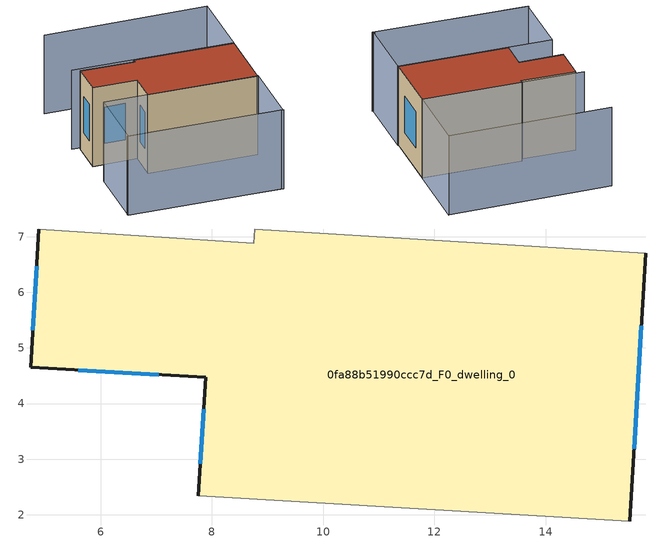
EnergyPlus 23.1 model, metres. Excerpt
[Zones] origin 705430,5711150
0fa88b51990ccc7d_F0_dwelling_0
 floor ground (EU_floor_Construction): 15.52,1.89 15.8,6.7 8.77,7.14 8.76,6.88 4.89,7.14 4.75,4.65 7.89,4.47 7.76,2.34 z0
 wall outside (EU_wall_Construction): 15.8,6.7 15.52,1.89 / 7.76,2.34 7.89,4.47 4.75,4.65 4.89,7.14 z0:6
 wall adiabatic (EU_wall_Construction): 15.52,1.89 7.76,2.34 / 4.89,7.14 8.76,6.88 8.77,7.14 15.8,6.7 z0:6
 window (EU_Window_Construction): 15.72,5.4 15.59,3.19 / 7.79,2.92 7.86,3.9 / 7.05,4.52 5.59,4.6 / 4.78,5.32 4.85,6.47 z1.62:4.38
 roof outside (EU_roof_Construction): 15.8,6.7 15.52,1.89 7.76,2.34 7.89,4.47 4.75,4.65 4.89,7.14 8.76,6.88 8.77,7.14 z6
shading: 4.32,-2.37 15.33,-3.05 / 16.14,12.06 15.8,6.7 / 15.8,6.7 4.39,7.41 / 16.09,12.03 4.57,12.58 / 4.65,2.54 15.57,1.88 / 15.57,1.88 15.27,-3.04 / 15.27,-3.04 4.35,-2.39 / 4.35,-2.39 4.65,2.54 z0:6
[Building]
EU S2 Campaign: North Axis=0; Terrain=City; Solar Distribution=FullExterior
[Site:Location]
London: Latitude=51.5; Longitude=-0.5; Time Zone=0; Elevation=25
[SizingPeriod:WeatherFileDays]
AnnualSizingPeriod: Begin Month=1; Begin Day of Month=1; End Month=12; End Day of Month=31; Day of Week for Start Day=Monday; Use Weather File Daylight Saving Period=No; Use Weather File Rain and Snow Indicators=No
[MATERIAL]
EU_InternalMass_Material: Roughness=MediumRough; Thickness=0.1; Conductivity=1; Density=1800; Specific Heat=900; Thermal Absorptance=0.9; Solar Absorptance=0.7; Visible Absorptance=0.7
[MATERIAL:NOMASS] Roughness=MediumRough; Thermal Absorptance=0.9; Solar Absorptance=0.7; Visible Absorptance=0.7
Name | Thermal Resistance
EU_wall_NoMass | 0.555556
EU_roof_NoMass | 0.510204
EU_floor_NoMass | 1.68919
[WINDOWMATERIAL:SIMPLEGLAZINGSYSTEM]
EU_Window_SimpleGlazing: UFactor=3.96; Solar Heat Gain Coefficient=0.85; Visible Transmittance=0.85
[CONSTRUCTION]
EU_wall_Construction: EU_wall_NoMass
EU_roof_Construction: EU_roof_NoMass
EU_floor_Construction: EU_floor_NoMass
EU_InternalMass_Construction: EU_InternalMass_Material
EU_Window_Construction: EU_Window_SimpleGlazing
[ZONE]
0fa88b51990ccc7d_F0_dwelling_0: Type=1; Multiplier=1; Ceiling Height=autocalculate; Volume=270.996; Floor Area=autocalculate; Part of Total Floor Area=Yes
[INTERNALMASS]
0fa88b51990ccc7d_F0_dwelling_0_EU_InternalMass: Construction=EU_InternalMass_Construction; Zone or ZoneList=0fa88b51990ccc7d_F0_dwelling_0; Surface Area=45.1657
[OTHEREQUIPMENT]
EU_Step8_InternalGain_0fa88b51990ccc7d_F0_dwelling_0_f000: Fuel Type=Electricity; Zone or ZoneList or Space or SpaceList=0fa88b51990ccc7d_F0_dwelling_0; Schedule=EU_Step8_GainSchedule_0fa88b51990ccc7d_F0_dwelling_0_f000; Design Level Calculation Method=Watts/Area; Power per Zone Floor Area=1; Fraction Latent=0; Fraction Radiant=0; Fraction Lost=0; Carbon Dioxide Generation Rate=0; EndUse Subcategory=EU_Step8_InternalGains
[ZONEVENTILATION:DESIGNFLOWRATE]
EU_ConstantAir_0fa88b51990ccc7d_F0_dwelling_0: Zone or ZoneList or Space or SpaceList=0fa88b51990ccc7d_F0_dwelling_0; Schedule=EU_AlwaysOn; Design Flow Rate Calculation Method=AirChanges/Hour; Air Changes per Hour=0.48; Ventilation Type=Natural; Fan Pressure Rise=0; Fan Total Efficiency=1; Constant Term Coefficient=1; Temperature Term Coefficient=0; Velocity Term Coefficient=0; Velocity Squared Term Coefficient=0; Minimum Indoor Temperature=-100; Maximum Indoor Temperature=100; Delta Temperature=-100; Minimum Outdoor Temperature=-100; Maximum Outdoor Temperature=100; Maximum Wind Speed=40
[HVACTEMPLATE:THERMOSTAT]
EU_HeatOnly_0fa88b51990ccc7d_F0_dwelling_0: Constant Heating Setpoint=20; Constant Cooling Setpoint=50
[HVACTEMPLATE:ZONE:IDEALLOADSAIRSYSTEM]
0fa88b51990ccc7d_F0_dwelling_0: Template Thermostat=EU_HeatOnly_0fa88b51990ccc7d_F0_dwelling_0; System Availability Schedule=EU_AlwaysOn; Maximum Heating Supply Air Temperature=50; Minimum Cooling Supply Air Temperature=13; Maximum Heating Supply Air Humidity Ratio=0.0156; Minimum Cooling Supply Air Humidity Ratio=0.0077; Heating Limit=NoLimit; Cooling Limit=NoLimit; Heating Availability Schedule=EU_AlwaysOn; Cooling Availability Schedule=EU_CoolingOff; Dehumidification Control Type=ConstantSensibleHeatRatio; Cooling Sensible Heat Ratio=0.7; Dehumidification Setpoint=60; Humidification Control Type=None; Humidification Setpoint=30; Outdoor Air Method=None; Outdoor Air Flow Rate per Person=0.00944; Outdoor Air Flow Rate per Zone Floor Area=0; Outdoor Air Flow Rate per Zone=0; Demand Controlled Ventilation Type=None; Outdoor Air Economizer Type=NoEconomizer; Heat Recovery Type=None; Sensible Heat Recovery Effectiveness=0.7; Latent Heat Recovery Effectiveness=0.65
[SIZING:ZONE]
0fa88b51990ccc7d_F0_dwelling_0: Zone Cooling Design Supply Air Temperature Input Method=SupplyAirTemperature; Zone Cooling Design Supply Air Temperature=13; Zone Heating Design Supply Air Temperature Input Method=SupplyAirTemperature; Zone Heating Design Supply Air Temperature=50; Zone Cooling Design Supply Air Humidity Ratio=0.008; Zone Heating Design Supply Air Humidity Ratio=0.008; Cooling Design Air Flow Method=DesignDay; Cooling Design Air Flow Rate=0; Cooling Minimum Air Flow per Zone Floor Area=0.000762; Cooling Minimum Air Flow=0; Cooling Minimum Air Flow Fraction=0.2; Heating Design Air Flow Method=DesignDay; Heating Design Air Flow Rate=0; Heating Maximum Air Flow per Zone Floor Area=0.002032; Heating Maximum Air Flow=0.141576; Heating Maximum Air Flow Fraction=0.3; Account for Dedicated Outdoor Air System=No; Dedicated Outdoor Air System Control Strategy=NeutralSupplyAir; Dedicated Outdoor Air Low Setpoint Temperature for Design=autosize; Dedicated Outdoor Air High Setpoint Temperature for Design=autosize; Zone Load Sizing Method=Sensible Load Only No Latent Load; Zone Latent Cooling Design Supply Air Humidity Ratio Input Method=HumidityRatioDifference; Zone Cooling Design Supply Air Humidity Ratio Difference=0.005; Zone Latent Heating Design Supply Air Humidity Ratio Input Method=HumidityRatioDifference; Zone Humidification Design Supply Air Humidity Ratio Difference=0.005
[SCHEDULE:CONSTANT]
Name | Hourly Value
EU_AlwaysOn | 1
EU_CoolingOff | 0
[SCHEDULE:FILE]
EU_Step8_GainSchedule_0fa88b51990ccc7d_F0_dwelling_0_f000: File=../../schedules/0fa88b51990ccc7d/0fa88b51990ccc7d_F0_dwelling_0_f000_gain.csv; Column Number=1; Rows to Skip at Top=0; Number of Hours of Data=8760; Column Separator=Comma; Interpolate to Timestep=No; Minutes per Item=60; Adjust Schedule for Daylight Savings=Yes
